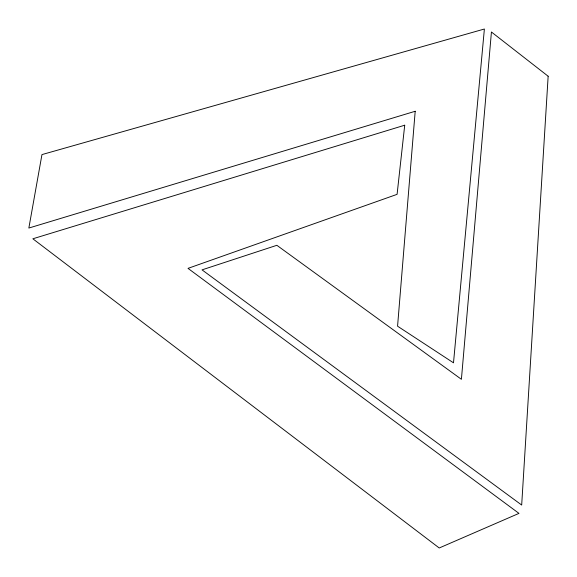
<?xml version="1.0" encoding="UTF-8"?>
<svg xmlns="http://www.w3.org/2000/svg" width="577" height="577" viewBox="0 0 577 577"><rect width="100%" height="100%" fill="white"/><g stroke="black" fill="none" stroke-linecap="round" stroke-linejoin="round"><path stroke-width="0.87" d="M548.15 76.229L521.68 505.041L202.037 269.863L276.859 245.297L461.405 379.305L491.424 32.002L548.15 76.229M415.195 111.267L397.567 326.193L453.5 362.825L484.384 29.016L41.955 154.593L28.85 228.045L415.195 111.267M404.722 125.209L397.091 194.341L188.015 268.37L518.975 513.379L439.227 547.984L32.853 238.791L404.722 125.209"/></g></svg>
